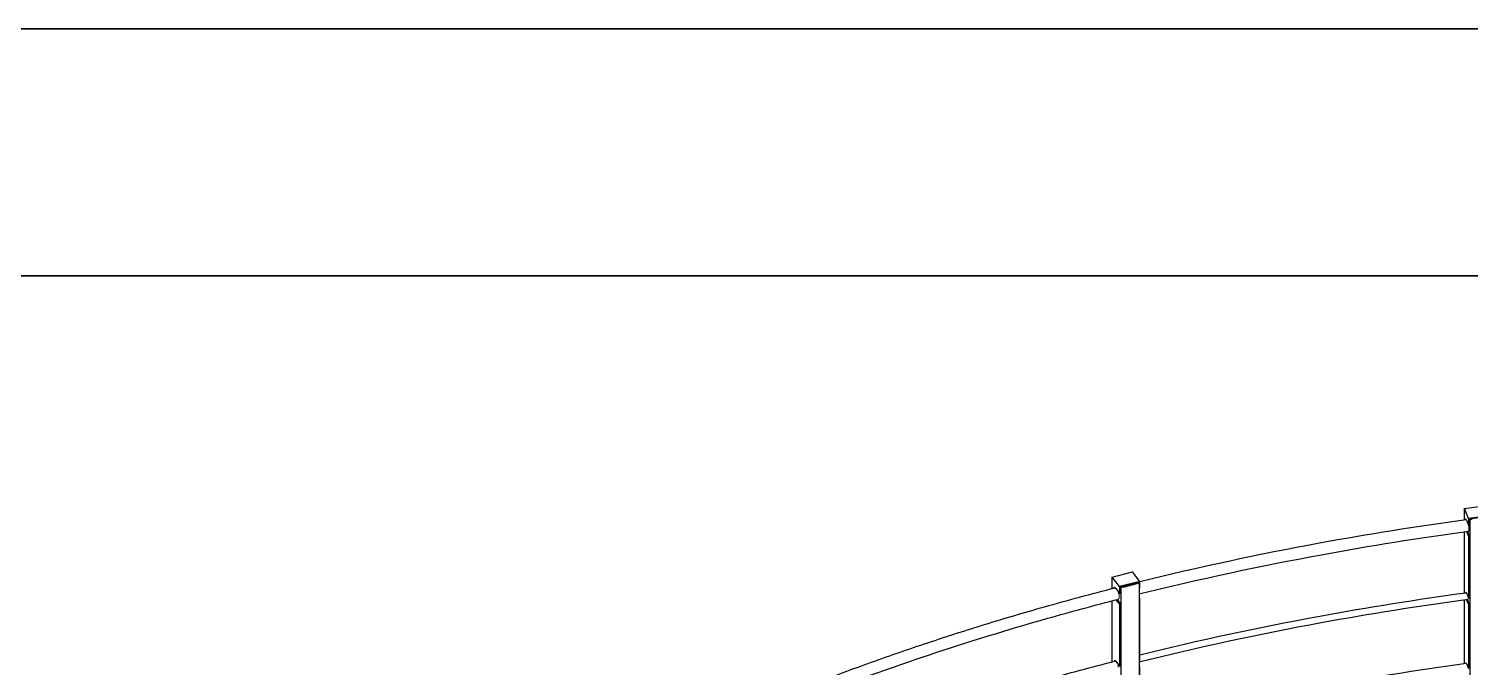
# Model space of a CAD drawing. Header units: millimetres. Extents: x 0 to 89100, y 0 to 63000.
# Drawn here: x 62527 to 66908, y 61061 to 63000 of the extents above; entities that cross this region are included whole.
import ezdxf

# ---------------------------------------------------------------- set-up
doc = ezdxf.new("R2010")
doc.units = ezdxf.units.MM
doc.header["$LTSCALE"] = 150
doc.layers.get('0').update_dxf_attribs({"lineweight": 18})
for name, color, linetype, lineweight in [('Border', 7, 'Continuous', 35), ('Visible', 7, 'Continuous', 25), ('Visible Narrow', 7, 'Continuous', 18)]:
    doc.layers.add(name, color=color, linetype=linetype, lineweight=lineweight)

# ---------------------------------------------------------------- blocks, each defined once
blk = doc.blocks.new('Borders Bigadan Border')
at = {"layer": 'Border'}
for p, q in [((0, 420), (594, 420)), ((589, 415), (20, 415))]:
    blk.add_line(p, q, dxfattribs=at)

msp = doc.modelspace()

# ---------------------------------------------------------------- linework, layer by layer
at = {"layer": 'Visible'}
for p, q in [((66890.53, 61542.82), (66956.31, 61551.57)), ((66902.82, 61512.02), (66890.53, 61542.82)), ((66890.53, 61508.68), (66890.53, 61542.82)), ((66968.6, 61520.77), (66902.82, 61512.02)), ((66966.41, 61518.64), (66905.02, 61510.47)), ((66890.53, 61286.25), (66890.53, 61472.11)), ((66896.68, 61507.21), (66902.82, 61491.81)), ((66902.82, 61459.97), (66897.59, 61473.08)), ((66899.78, 61473.38), (66905.02, 61460.26)), ((66902.82, 61512.02), (66902.82, 61491.81)), ((66902.82, 61491.81), (66905.02, 61492.1)), ((66905.02, 61510.47), (66905.02, 61492.1)), ((66906.48, 61510.67), (66907.32, 61508.56)), ((66913.9, 61509.43), (66907.32, 61508.56)), ((66907.32, 61508.56), (66907.32, 60763.3)), ((66905.02, 61460.26), (66902.82, 61459.97)), ((66902.82, 61459.97), (66902.82, 61270.75)), ((66905.02, 61460.26), (66905.02, 61271.04)), ((65819.6, 61334.46), (65881.44, 61350.08)), ((65903.39, 61321.12), (65881.44, 61350.08)), ((65841.55, 61305.5), (65819.6, 61334.46)), ((65819.6, 61299.67), (65819.6, 61334.46)), ((65830.58, 61299.77), (65841.55, 61285.29)), ((65903.39, 61321.12), (65841.55, 61305.5)), ((65841.55, 61305.5), (65841.55, 61285.29)), ((65901.33, 61318.76), (65843.62, 61304.18)), ((65843.62, 61304.18), (65843.62, 61285.81)), ((65844.99, 61304.53), (65846.49, 61302.55)), ((65852.68, 61304.11), (65846.49, 61302.55)), ((65846.49, 61302.55), (65846.49, 60557.29)), ((65847.05, 61305.05), (65847.65, 61304.26)), ((65851.77, 61305.3), (65847.65, 61304.26)), ((65894.37, 61316.06), (65851.77, 61305.3)), ((65852.68, 61304.11), (65895.28, 61314.87)), ((65887.15, 61315.18), (65887.5, 61314.32)), ((65894.37, 61316.06), (65898.5, 61317.1)), ((65895.28, 61314.87), (65901.46, 61316.43)), ((65897.9, 61317.9), (65898.5, 61317.1)), ((65899.96, 61318.42), (65901.46, 61316.43)), ((65901.33, 61316.6), (65901.33, 61318.76)), ((65901.46, 61316.43), (65901.46, 60571.18)), ((65901.46, 61300.43), (65903.39, 61300.91)), ((65903.39, 61300.91), (65903.39, 61321.12)), ((65819.6, 61077.05), (65819.6, 61262.26)), ((65841.55, 61253.45), (65832.38, 61265.55)), ((65834.44, 61266.08), (65843.62, 61253.97)), ((65841.55, 61285.29), (65843.62, 61285.81)), ((65843.62, 61253.97), (65841.55, 61253.45)), ((65841.55, 61253.45), (65841.55, 61064.22)), ((65843.62, 61253.97), (65843.62, 61064.74)), ((65901.46, 61271.62), (65903.39, 61269.07)), ((65903.39, 61269.07), (65901.46, 61268.58)), ((65903.39, 61079.85), (65903.39, 61269.07)), ((66890.53, 61071.92), (66890.53, 61265.88)), ((66896.68, 61286.15), (66902.82, 61270.75)), ((66902.82, 61252.37), (66897.08, 61266.78)), ((66899.27, 61267.08), (66905.02, 61252.67)), ((66902.82, 61270.75), (66905.02, 61271.04)), ((66905.02, 61252.67), (66902.82, 61252.37)), ((66902.82, 61252.37), (66902.82, 61056.41)), ((66905.02, 61252.67), (66905.02, 61056.71)), ((65830.58, 61078.7), (65841.55, 61064.22)), ((65901.46, 61079.36), (65903.39, 61079.85)), ((65841.55, 61064.22), (65843.62, 61064.74)), ((65901.46, 61064.03), (65903.39, 61061.48)), ((65903.39, 61061.48), (65901.46, 61060.99)), ((65903.39, 60865.52), (65903.39, 61061.48)), ((66896.68, 61071.82), (66902.82, 61056.41))]:
    msp.add_line(p, q, dxfattribs=at)
for centre, major_axis, ratio, start_param, end_param in [((66896.68, 61491.29), (-2.57, 19.33), 0.1833469, 5.6554589, 6.6708849), ((66898.87, 61491.58), (-2.57, 19.33), 0.1833469, 0.3144863, 0.3866911), ((66899.99, 61492.62), (2.57, -19.33), 0.1833469, 6.065598, 6.7533601), ((66899.99, 61492.62), (2.57, -19.33), 0.1833469, 1.415965, 1.5104598), ((65830.58, 61283.85), (-4.78, 18.91), 0.3273425, 5.6258449, 6.6717945), ((65832.64, 61284.37), (-4.78, 18.91), 0.3273425, 0.167314, 0.3875232), ((65833.41, 61285.51), (4.78, -18.91), 0.3273425, 6.075318, 6.7237462), ((65835.47, 61286.03), (4.78, -18.91), 0.3273425, 6.0735957, 6.1158714), ((65833.41, 61285.51), (4.78, -18.91), 0.3273425, 1.386351, 1.6353632), ((66896.68, 61276.96), (-1.48, 11.15), 0.1833469, 5.6554589, 6.7533856), ((66899.99, 61278.29), (1.48, -11.15), 0.1833469, 6.0780397, 6.5346199), ((65830.58, 61069.52), (-2.76, 10.91), 0.3273425, 5.6258449, 6.7544235), ((65832.64, 61070.04), (-2.76, 10.91), 0.3273425, 0.2928266, 0.4697018), ((66896.68, 61062.63), (-1.48, 11.15), 0.1833469, 5.6554589, 6.7533856)]:
    msp.add_ellipse(centre, major_axis=major_axis, ratio=ratio, start_param=start_param, end_param=end_param, dxfattribs=at)
for points, knots in [([(65901.46, 61283), (66082.78, 61328.01), (66267.94, 61367.9), (66603.46, 61429.55), (66752.68, 61453.37), (66903.27, 61473.85)], [4.54011447, 4.54011447, 4.54011447, 4.54011447, 4.63808557, 4.63808557, 4.71486267, 4.71486267, 4.71486267, 4.71486267]), ([(65903.39, 61320.79), (66082.05, 61364.91), (66264.36, 61404.07), (66596.58, 61465.12), (66745.43, 61488.9), (66895.63, 61509.37)], [4.54202587, 4.54202587, 4.54202587, 4.54202587, 4.63808557, 4.63808557, 4.71439514, 4.71439514, 4.71439514, 4.71439514]), ([(64918.69, 61012.72), (64974.25, 61034.15), (65030.43, 61055.06), (65144.07, 61095.82), (65201.53, 61115.68), (65317.57, 61154.29), (65376.13, 61173.04), (65494.18, 61209.38), (65553.66, 61226.96), (65684.58, 61264.1), (65756.22, 61283.43), (65828.49, 61301.95)], [4.35724168, 4.35724168, 4.35724168, 4.35724168, 4.39026378, 4.39026378, 4.42335878, 4.42335878, 4.45645451, 4.45645451, 4.48947876, 4.48947876, 4.52856171, 4.52856171, 4.52856171, 4.52856171]), ([(64919.53, 60974.21), (65144.67, 61061.5), (65380.03, 61140.05), (65694.79, 61229.35), (65766.76, 61248.76), (65839.38, 61267.34)], [4.35481329, 4.35481329, 4.35481329, 4.35481329, 4.48947876, 4.48947876, 4.52890539, 4.52890539, 4.52890539, 4.52890539]), ([(65901.46, 61076.93), (66082.33, 61121.8), (66267, 61161.56), (66602.03, 61223.12), (66751.27, 61246.94), (66901.87, 61267.43)], [4.54046238, 4.54046238, 4.54046238, 4.54046238, 4.63808557, 4.63808557, 4.71480716, 4.71480716, 4.71480716, 4.71480716]), ([(65903.39, 61098.2), (66082.5, 61142.47), (66265.31, 61181.76), (66597.76, 61242.85), (66746.35, 61266.59), (66896.28, 61287.03)], [4.5416807, 4.5416807, 4.5416807, 4.5416807, 4.63808557, 4.63808557, 4.71432109, 4.71432109, 4.71432109, 4.71432109]), ([(64920.52, 60790.5), (64976.11, 60811.95), (65032.31, 60832.87), (65146, 60873.66), (65203.49, 60893.54), (65319.58, 60932.18), (65378.18, 60950.95), (65496.3, 60987.3), (65555.81, 61004.9), (65686.46, 61041.97), (65757.79, 61061.21), (65829.73, 61079.66)], [4.35703233, 4.35703233, 4.35703233, 4.35703233, 4.39010704, 4.39010704, 4.42325475, 4.42325475, 4.45640285, 4.45640285, 4.48947876, 4.48947876, 4.52842759, 4.52842759, 4.52842759, 4.52842759]), ([(65903.39, 60883.87), (66082.5, 60928.14), (66265.31, 60967.43), (66597.76, 61028.52), (66746.35, 61052.26), (66896.28, 61072.7)], [4.5416807, 4.5416807, 4.5416807, 4.5416807, 4.63808557, 4.63808557, 4.71432109, 4.71432109, 4.71432109, 4.71432109])]:
    msp.add_open_spline(points, degree=3, knots=knots, dxfattribs=at)
at = {"layer": 'Visible Narrow'}
for p, q in [((65851.82, 61305.24), (65852.63, 61304.17)), ((65895.23, 61314.93), (65894.42, 61316))]:
    msp.add_line(p, q, dxfattribs=at)
for points, knots in [([(66903.89, 61490.11), (66903.98, 61489.37), (66904.05, 61488.65), (66904.2, 61486.9), (66904.28, 61485.74), (66904.39, 61483.52), (66904.42, 61482.46), (66904.42, 61480.63), (66904.39, 61479.7), (66904.28, 61478.01), (66904.2, 61477.26), (66904.05, 61476.29), (66903.98, 61475.93), (66903.89, 61475.6)], [5.9820883, 5.9820883, 5.9820883, 5.9820883, 6.2589655, 6.2589655, 6.7060294, 6.7060294, 7.1530932, 7.1530932, 7.6001584, 7.6001584, 8.0472236, 8.0472236, 8.3240982, 8.3240982, 8.3240982, 8.3240982]), ([(65840.37, 61283.58), (65840.52, 61282.85), (65840.65, 61282.15), (65840.92, 61280.42), (65841.07, 61279.27), (65841.26, 61277.06), (65841.31, 61276.01), (65841.31, 61274.18), (65841.26, 61273.25), (65841.07, 61271.54), (65840.92, 61270.78), (65840.65, 61269.78), (65840.52, 61269.41), (65840.37, 61269.08)], [5.9820883, 5.9820883, 5.9820883, 5.9820883, 6.2589655, 6.2589655, 6.7060294, 6.7060294, 7.1530932, 7.1530932, 7.6001584, 7.6001584, 8.0472236, 8.0472236, 8.3240982, 8.3240982, 8.3240982, 8.3240982]), ([(66902.61, 61271.28), (66902.6, 61270.92), (66902.59, 61270.56), (66902.54, 61269.76), (66902.49, 61269.35), (66902.39, 61268.67), (66902.32, 61268.36), (66902.15, 61267.86), (66902.05, 61267.68), (66901.95, 61267.56), (66901.94, 61267.56), (66901.94, 61267.56)], [4.05656455, 4.05656455, 4.05656455, 4.05656455, 4.23279967, 4.23279967, 4.48178552, 4.48178552, 4.73077295, 4.73077295, 4.97976037, 4.97976037, 4.98773719, 4.98773719, 4.98773719, 4.98773719]), ([(65837.64, 61069.39), (65837.69, 61069.11), (65837.74, 61068.83), (65837.88, 61067.97), (65837.96, 61067.33), (65838.06, 61066.11), (65838.09, 61065.52), (65838.09, 61064.5), (65838.06, 61063.98), (65837.96, 61063.03), (65837.88, 61062.61), (65837.69, 61061.92), (65837.56, 61061.6), (65837.26, 61061.07), (65837.08, 61060.88), (65836.9, 61060.75), (65836.89, 61060.74), (65836.89, 61060.74)], [3.3755792, 3.3755792, 3.3755792, 3.3755792, 3.4858421, 3.4858421, 3.734828, 3.734828, 3.9838138, 3.9838138, 4.2327997, 4.2327997, 4.4817855, 4.4817855, 4.7307729, 4.7307729, 4.9797604, 4.9797604, 4.9877372, 4.9877372, 4.9877372, 4.9877372])]:
    msp.add_open_spline(points, degree=3, knots=knots, dxfattribs=at)

# ---------------------------------------------------------------- block references
at = {"xscale": 150, "yscale": 150, "zscale": 150}
msp.add_blockref('Borders Bigadan Border', (0, 0), dxfattribs=at)

doc.saveas('drawing.dxf')
